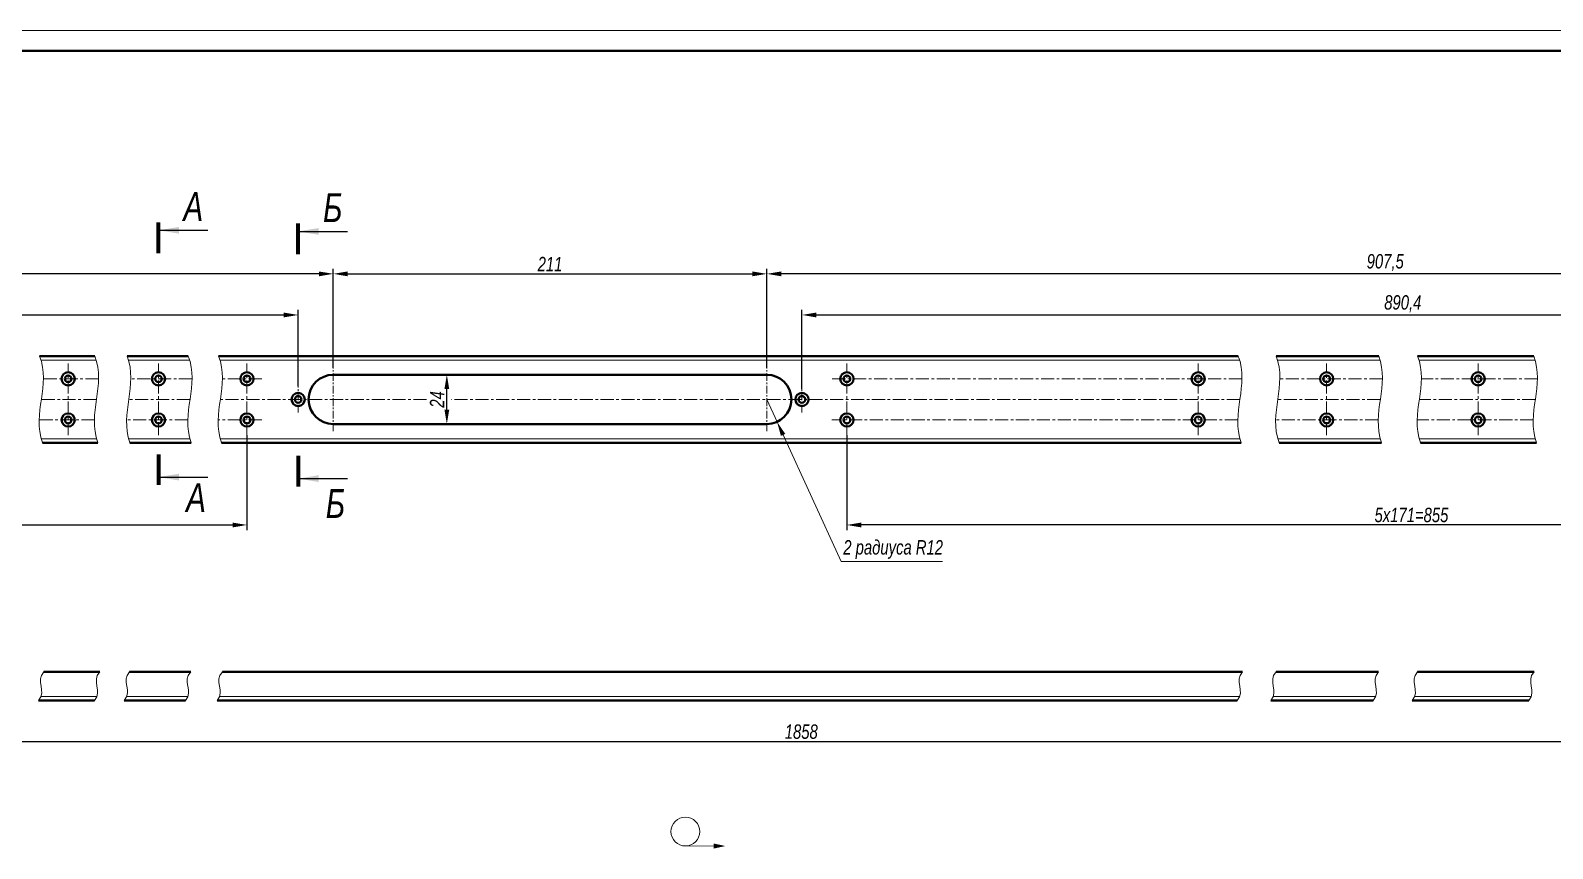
# Model space of a CAD drawing. Header units: millimetres. Extents: x 7312 to 17165, y -24193 to -22169.
# Drawn here: x 7502.2 to 7872.6, y -22367.8 to -22168.7 of the extents above; entities that cross this region are included whole.
import ezdxf

# ---------------------------------------------------------------- set-up
doc = ezdxf.new("R2010")
doc.units = ezdxf.units.MM
doc.linetypes.add('LT_08', pattern=[10.16, 6.35, -1.27, 1.27, -1.27])
for name, color, linetype, lineweight in [('Layer_01', 3, 'Continuous', 13), ('Layer_04', 6, 'Continuous', 13), ('Layer_05', 7, 'Continuous', 40), ('Layer_08', 1, 'Continuous', 15), ('Layer_09', 6, 'Continuous', 15), ('Layer_11', 6, 'Continuous', 15), ('Layer_13', 1, 'Continuous', 13), ('Layer_15', 7, 'Continuous', 40), ('Layer_20', 8, 'Continuous', 20)]:
    doc.layers.add(name, color=color, linetype=linetype, lineweight=lineweight)
doc.styles.add('Style_01', font='ARIALNI.TTF', dxfattribs={"width": 0.9, "height": 3.5})
doc.dimstyles.new('DimStyle_05', dxfattribs={"dimtxt": 3.5, "dimasz": 3.5, "dimexe": 1.25, "dimexo": 0, "dimtad": 1, "dimlfac": 2, "dimtxsty": 'Style_01', "dimcen": 0, "dimazin": 3, "dimtfac": 1, "dimtmove": 0, "dimatfit": 3})
doc.dimstyles.new('DimStyle_13', dxfattribs={"dimtxt": 3.5, "dimasz": 3.5, "dimexe": 1, "dimexo": 0, "dimtad": 1, "dimdec": 0, "dimlfac": 0.5, "dimtxsty": 'Style_01', "dimcen": 0, "dimclrd": 256, "dimclre": 256, "dimclrt": 256, "dimazin": 3, "dimtfac": 1, "dimtdec": 0, "dimtmove": 0, "dimatfit": 3, "dimlwd": 13, "dimlwe": 13})

# ---------------------------------------------------------------- blocks, each defined once
blk = doc.blocks.new('Block_159')
at = {"layer": 'Layer_04'}
blk.add_line((5783.67, -28318.53), (4892.67, -28318.53), dxfattribs=at)
at = {"layer": 'Layer_05', "linetype": 'Continuous'}
blk.add_line((5778.67, -28323.53), (4912.67, -28323.53), dxfattribs=at)
blk = doc.blocks.new('*D950')
at = {"layer": 'Defpoints', "color": 0, "ltscale": 0.5, "transparency": 16777216}
for p in [(7567.31, -22237.97), (7397.13, -22243.25), (7567.31, -22255.3)]:
    blk.add_point(p, dxfattribs=at)
at = {"layer": 'Layer_08', "color": 0, "lineweight": -2, "ltscale": 0.5, "transparency": 16777216}
for p, q in [((7397.13, -22243.25), (7397.13, -22236.72)), ((7400.63, -22237.97), (7563.81, -22237.97)), ((7567.31, -22255.3), (7567.31, -22236.72))]:
    blk.add_line(p, q, dxfattribs=at)
at = {"layer": 'Layer_08', "color": 0, "ltscale": 0.5, "transparency": 16777216}
for points in [[(7400.63, -22237.39), (7400.63, -22238.56), (7397.13, -22237.97)], [(7563.81, -22237.39), (7563.81, -22238.56), (7567.31, -22237.97)]]:
    blk.add_solid(points, dxfattribs=at)
at = {"layer": 'Layer_08', "color": 0, "ltscale": 0.5, "transparency": 16777216, "insert": (7482.22, -22235.24), "char_height": 3.5, "attachment_point": 5, "style": 'Style_01'}
blk.add_mtext('722,4', dxfattribs=at)
blk = doc.blocks.new('*D951')
at = {"layer": 'Defpoints', "color": 0, "ltscale": 0.5, "transparency": 16777216}
for p in [(7397.13, -22227.97), (7397.13, -22249.93), (7575.86, -22250.81)]:
    blk.add_point(p, dxfattribs=at)
at = {"layer": 'Layer_08', "color": 0, "lineweight": -2, "ltscale": 0.5, "transparency": 16777216}
for p, q in [((7397.13, -22249.93), (7397.13, -22226.72)), ((7572.36, -22227.97), (7400.63, -22227.97)), ((7575.86, -22250.81), (7575.86, -22226.72))]:
    blk.add_line(p, q, dxfattribs=at)
at = {"layer": 'Layer_08', "color": 0, "ltscale": 0.5, "transparency": 16777216}
for points in [[(7400.63, -22227.39), (7400.63, -22228.56), (7397.13, -22227.97)], [(7572.36, -22227.39), (7572.36, -22228.56), (7575.86, -22227.97)]]:
    blk.add_solid(points, dxfattribs=at)
at = {"layer": 'Layer_08', "color": 0, "ltscale": 0.5, "transparency": 16777216, "insert": (7486.5, -22225.24), "char_height": 3.5, "attachment_point": 5, "style": 'Style_01'}
blk.add_mtext('739,5*', dxfattribs=at)
blk = doc.blocks.new('*D947')
at = {"layer": 'Defpoints', "color": 0, "ltscale": 0.5, "transparency": 16777216}
for p in [(7982.36, -22237.97), (7982.36, -22250.43), (7689.91, -22255.95)]:
    blk.add_point(p, dxfattribs=at)
at = {"layer": 'Layer_08', "color": 0, "lineweight": -2, "ltscale": 0.5, "transparency": 16777216}
for p, q in [((7689.91, -22255.95), (7689.91, -22236.72)), ((7693.41, -22237.97), (7978.86, -22237.97)), ((7982.36, -22250.43), (7982.36, -22236.72))]:
    blk.add_line(p, q, dxfattribs=at)
at = {"layer": 'Layer_08', "color": 0, "ltscale": 0.5, "transparency": 16777216}
for points in [[(7693.41, -22237.39), (7693.41, -22238.56), (7689.91, -22237.97)], [(7978.86, -22237.39), (7978.86, -22238.56), (7982.36, -22237.97)]]:
    blk.add_solid(points, dxfattribs=at)
at = {"layer": 'Layer_08', "color": 0, "ltscale": 0.5, "transparency": 16777216, "insert": (7836.14, -22235.24), "char_height": 3.5, "attachment_point": 5, "style": 'Style_01'}
blk.add_mtext('890,4', dxfattribs=at)
blk = doc.blocks.new('*D948')
at = {"layer": 'Defpoints', "color": 0, "ltscale": 0.5, "transparency": 16777216}
for p in [(7681.36, -22227.97), (7681.36, -22250.81), (7982.36, -22250.43)]:
    blk.add_point(p, dxfattribs=at)
at = {"layer": 'Layer_08', "color": 0, "lineweight": -2, "ltscale": 0.5, "transparency": 16777216}
for p, q in [((7681.36, -22250.81), (7681.36, -22226.72)), ((7978.86, -22227.97), (7684.86, -22227.97)), ((7982.36, -22250.43), (7982.36, -22226.72))]:
    blk.add_line(p, q, dxfattribs=at)
at = {"layer": 'Layer_08', "color": 0, "ltscale": 0.5, "transparency": 16777216}
for points in [[(7684.86, -22227.39), (7684.86, -22228.56), (7681.36, -22227.97)], [(7978.86, -22227.39), (7978.86, -22228.56), (7982.36, -22227.97)]]:
    blk.add_solid(points, dxfattribs=at)
at = {"layer": 'Layer_08', "color": 0, "ltscale": 0.5, "transparency": 16777216, "insert": (7831.86, -22225.24), "char_height": 3.5, "attachment_point": 5, "style": 'Style_01'}
blk.add_mtext('907,5', dxfattribs=at)
blk = doc.blocks.new('*D949')
at = {"layer": 'Defpoints', "color": 0, "ltscale": 0.5, "transparency": 16777216}
for p in [(7681.36, -22227.97), (7575.86, -22250.81), (7681.36, -22250.81)]:
    blk.add_point(p, dxfattribs=at)
at = {"layer": 'Layer_08', "color": 0, "lineweight": -2, "ltscale": 0.5, "transparency": 16777216}
for p, q in [((7575.86, -22250.81), (7575.86, -22226.72)), ((7579.36, -22227.97), (7677.86, -22227.97)), ((7681.36, -22250.81), (7681.36, -22226.72))]:
    blk.add_line(p, q, dxfattribs=at)
at = {"layer": 'Layer_08', "color": 0, "ltscale": 0.5, "transparency": 16777216}
for points in [[(7579.36, -22227.39), (7579.36, -22228.56), (7575.86, -22227.97)], [(7677.86, -22227.39), (7677.86, -22228.56), (7681.36, -22227.97)]]:
    blk.add_solid(points, dxfattribs=at)
at = {"layer": 'Layer_08', "color": 0, "ltscale": 0.5, "transparency": 16777216, "insert": (7628.61, -22225.59), "char_height": 3.5, "attachment_point": 5, "style": 'Style_01'}
blk.add_mtext('211', dxfattribs=at)
blk = doc.blocks.new('*D952')
at = {"layer": 'Defpoints', "color": 0, "ltscale": 0.5, "transparency": 16777216}
for p in [(7600.97, -22252.52), (7603.49, -22252.52), (7600.28, -22264.52)]:
    blk.add_point(p, dxfattribs=at)
at = {"layer": 'Layer_08', "color": 0, "lineweight": -2, "ltscale": 0.5, "transparency": 16777216}
for p, q in [((7600.97, -22252.52), (7604.74, -22252.52)), ((7603.49, -22261.02), (7603.49, -22256.02)), ((7600.28, -22264.52), (7604.74, -22264.52))]:
    blk.add_line(p, q, dxfattribs=at)
at = {"layer": 'Layer_08', "color": 0, "ltscale": 0.5, "transparency": 16777216}
for points in [[(7602.91, -22256.02), (7604.08, -22256.02), (7603.49, -22252.52)], [(7602.91, -22261.02), (7604.08, -22261.02), (7603.49, -22264.52)]]:
    blk.add_solid(points, dxfattribs=at)
at = {"layer": 'Layer_08', "color": 0, "ltscale": 0.5, "transparency": 16777216, "insert": (7601.11, -22258.52), "char_height": 3.5, "attachment_point": 5, "rotation": 90, "style": 'Style_01'}
blk.add_mtext('24', dxfattribs=at)
blk = doc.blocks.new('*D941')
at = {"layer": 'Defpoints', "color": 0, "ltscale": 0.5, "transparency": 16777216}
for p in [(7681.36, -22258.52), (7683.86, -22263.98)]:
    blk.add_point(p, dxfattribs=at)
at = {"layer": 'Layer_08', "linetype": 'Continuous', "lineweight": 13, "ltscale": 0.5, "transparency": 16777216}
for p, q in [((7681.36, -22258.52), (7683.86, -22263.98)), ((7699.45, -22297.96), (7685.32, -22267.16)), ((7724.15, -22297.96), (7699.45, -22297.96))]:
    blk.add_line(p, q, dxfattribs=at)
at = {"layer": 'Layer_08', "ltscale": 0.5, "transparency": 16777216}
blk.add_solid([(7685.85, -22266.92), (7684.79, -22267.4), (7683.86, -22263.98)], dxfattribs=at)
at = {"layer": 'Layer_08', "ltscale": 0.5, "transparency": 16777216, "insert": (7712.11, -22295.04), "char_height": 3.5, "attachment_point": 5, "style": 'Style_01'}
blk.add_mtext('2 радиуса R12', dxfattribs=at)
blk = doc.blocks.new('*D958')
at = {"layer": 'Defpoints', "color": 0, "ltscale": 0.5, "transparency": 16777216}
for p in [(7700.86, -22267.25), (7975.61, -22267.25), (7700.86, -22289.07)]:
    blk.add_point(p, dxfattribs=at)
at = {"layer": 'Layer_08', "color": 0, "lineweight": -2, "ltscale": 0.5, "transparency": 16777216}
for p, q in [((7700.86, -22267.25), (7700.86, -22290.32)), ((7975.61, -22267.25), (7975.61, -22290.32)), ((7972.11, -22289.07), (7704.36, -22289.07))]:
    blk.add_line(p, q, dxfattribs=at)
at = {"layer": 'Layer_08', "color": 0, "ltscale": 0.5, "transparency": 16777216}
for points in [[(7704.36, -22288.49), (7704.36, -22289.66), (7700.86, -22289.07)], [(7972.11, -22288.49), (7972.11, -22289.66), (7975.61, -22289.07)]]:
    blk.add_solid(points, dxfattribs=at)
at = {"layer": 'Layer_08', "color": 0, "ltscale": 0.5, "transparency": 16777216, "insert": (7838.24, -22286.66), "char_height": 3.5, "attachment_point": 5, "style": 'Style_01'}
blk.add_mtext('5x171=855', dxfattribs=at)
blk = doc.blocks.new('*D959')
at = {"layer": 'Defpoints', "color": 0, "ltscale": 0.5, "transparency": 16777216}
for p in [(7397.13, -22331.79), (7982.36, -22331.79), (7982.36, -22341.79)]:
    blk.add_point(p, dxfattribs=at)
at = {"layer": 'Layer_08', "color": 0, "lineweight": -2, "ltscale": 0.5, "transparency": 16777216}
for p, q in [((7397.13, -22331.79), (7397.13, -22343.04)), ((7982.36, -22331.79), (7982.36, -22343.04)), ((7400.63, -22341.79), (7978.86, -22341.79))]:
    blk.add_line(p, q, dxfattribs=at)
at = {"layer": 'Layer_08', "color": 0, "ltscale": 0.5, "transparency": 16777216}
for points in [[(7400.63, -22341.21), (7400.63, -22342.37), (7397.13, -22341.79)], [(7978.86, -22341.21), (7978.86, -22342.37), (7982.36, -22341.79)]]:
    blk.add_solid(points, dxfattribs=at)
at = {"layer": 'Layer_08', "color": 0, "ltscale": 0.5, "transparency": 16777216, "insert": (7689.75, -22339.38), "char_height": 3.5, "attachment_point": 5, "style": 'Style_01'}
blk.add_mtext('1858', dxfattribs=at)
blk = doc.blocks.new('*D962')
at = {"layer": 'Defpoints', "color": 0, "ltscale": 0.5, "transparency": 16777216}
for p in [(7403.88, -22267.25), (7554.86, -22267.25), (7554.86, -22289.07)]:
    blk.add_point(p, dxfattribs=at)
at = {"layer": 'Layer_08', "color": 0, "lineweight": -2, "ltscale": 0.5, "transparency": 16777216}
for p, q in [((7403.88, -22267.25), (7403.88, -22290.32)), ((7554.86, -22267.25), (7554.86, -22290.32)), ((7407.38, -22289.07), (7551.36, -22289.07))]:
    blk.add_line(p, q, dxfattribs=at)
at = {"layer": 'Layer_08', "color": 0, "ltscale": 0.5, "transparency": 16777216}
for points in [[(7407.38, -22288.49), (7407.38, -22289.66), (7403.88, -22289.07)], [(7551.36, -22288.49), (7551.36, -22289.66), (7554.86, -22289.07)]]:
    blk.add_solid(points, dxfattribs=at)
at = {"layer": 'Layer_08', "color": 0, "ltscale": 0.5, "transparency": 16777216, "insert": (7479.37, -22286.66), "char_height": 3.5, "attachment_point": 5, "style": 'Style_01'}
blk.add_mtext('4x171=684', dxfattribs=at)

msp = doc.modelspace()

# ---------------------------------------------------------------- linework, layer by layer
at = {"layer": 'Layer_01'}
msp.add_line((7661.5472, -22367.1785), (7668.4509, -22367.1861), dxfattribs=at)
msp.add_circle((7661.5472, -22363.6734), 3.5051, dxfattribs=at)
msp.add_solid([(7668.4512, -22367.8015), (7671.2721, -22367.19), (7668.4506, -22366.5707)], dxfattribs=at)
at = {"layer": 'Layer_09', "linetype": 'LT_08', "ltscale": 0.5}
for p, q in [((7511.3455, -22267.2526), (7511.3455, -22249.7533)), ((7533.3273, -22267.2526), (7533.3273, -22249.7533)), ((7554.8575, -22267.2526), (7554.8575, -22249.7533)), ((7700.8575, -22267.2526), (7700.8575, -22249.7533)), ((7786.3575, -22267.2526), (7786.3575, -22249.7533)), ((7817.6065, -22267.2526), (7817.6065, -22249.7533)), ((7854.4758, -22267.2526), (7854.4758, -22249.7533)), ((7518.7433, -22253.5237), (7505.3007, -22253.5237)), ((7541.4854, -22253.5237), (7526.5835, -22253.5237)), ((7558.4298, -22253.5237), (7548.8739, -22253.5237)), ((7796.992, -22253.5237), (7697.225, -22253.5237)), ((7831.1743, -22253.5237), (7806.2111, -22253.5237)), ((7868.8926, -22253.5237), (7840.6604, -22253.5237)), ((7518.2438, -22258.5237), (7504.8011, -22258.5237)), ((7540.9859, -22258.5237), (7526.0839, -22258.5237)), ((7598.5449, -22258.5237), (7548.3744, -22258.5237)), ((7796.4925, -22258.5237), (7604.6132, -22258.5237)), ((7830.6747, -22258.5237), (7805.7116, -22258.5237)), ((7868.3931, -22258.5237), (7840.1609, -22258.5237)), ((7517.7291, -22263.5237), (7504.2865, -22263.5237)), ((7540.4712, -22263.5237), (7525.5693, -22263.5237)), ((7558.4298, -22263.5237), (7547.8598, -22263.5237)), ((7795.9778, -22263.5237), (7697.225, -22263.5237)), ((7830.1601, -22263.5237), (7805.1969, -22263.5237)), ((7867.8785, -22263.5237), (7839.6462, -22263.5237))]:
    msp.add_line(p, q, dxfattribs=at)
at = {"layer": 'Layer_09', "linetype": 'LT_08', "ltscale": 0.3}
for p, q in [((7575.8575, -22266.2278), (7575.8575, -22250.8107)), ((7681.3575, -22266.2278), (7681.3575, -22250.8107)), ((7567.3075, -22261.743), (7567.3075, -22255.3045)), ((7689.9075, -22261.743), (7689.9075, -22255.3045))]:
    msp.add_line(p, q, dxfattribs=at)
at = {"layer": 'Layer_09', "ltscale": 0.5}
for points in [[(7504.3908, -22247.9737), (7507.1545, -22255.2228), (7502.5074, -22261.6703), (7505.0988, -22269.0737)], [(7517.8335, -22247.9737), (7520.5972, -22255.2228), (7515.95, -22261.6703), (7518.5415, -22269.0737)], [(7525.6736, -22247.9737), (7528.4373, -22255.2228), (7523.7902, -22261.6703), (7526.3816, -22269.0737)], [(7540.5756, -22247.9737), (7543.3393, -22255.2228), (7538.6921, -22261.6703), (7541.2836, -22269.0737)], [(7547.9641, -22247.9737), (7550.7278, -22255.2228), (7546.0806, -22261.6703), (7548.6721, -22269.0737)], [(7796.0821, -22247.9737), (7798.8459, -22255.2228), (7794.1987, -22261.6703), (7796.7902, -22269.0737)], [(7805.3013, -22247.9737), (7808.065, -22255.2228), (7803.4178, -22261.6703), (7806.0093, -22269.0737)], [(7830.2644, -22247.9737), (7833.0281, -22255.2228), (7828.381, -22261.6703), (7830.9724, -22269.0737)], [(7839.7506, -22247.9737), (7842.5143, -22255.2228), (7837.8671, -22261.6703), (7840.4586, -22269.0737)], [(7867.9828, -22247.9737), (7870.7465, -22255.2228), (7866.0993, -22261.6703), (7868.6908, -22269.0737)], [(7505.4385, -22324.7889), (7503.2389, -22327.112), (7506.2283, -22329.4229), (7504.1465, -22331.7889)], [(7519.0345, -22324.7889), (7516.8349, -22327.112), (7519.8242, -22329.4229), (7517.7424, -22331.7889)], [(7526.2868, -22324.7889), (7524.0873, -22327.112), (7527.0766, -22329.4229), (7524.9948, -22331.7889)], [(7541.1592, -22324.7889), (7538.9596, -22327.112), (7541.949, -22329.4229), (7539.8672, -22331.7889)], [(7548.8641, -22324.789), (7546.6645, -22327.1122), (7549.6538, -22329.423), (7547.5721, -22331.789)], [(7797.1429, -22324.789), (7794.9433, -22327.1122), (7797.9326, -22329.423), (7795.8508, -22331.789)], [(7805.308, -22324.789), (7803.1084, -22327.1122), (7806.0977, -22329.423), (7804.0159, -22331.789)], [(7830.2272, -22324.789), (7828.0276, -22327.1122), (7831.0169, -22329.423), (7828.9351, -22331.789)], [(7839.722, -22324.789), (7837.5225, -22327.1122), (7840.5118, -22329.423), (7838.43, -22331.789)], [(7868.0939, -22324.789), (7865.8943, -22327.1122), (7868.8837, -22329.423), (7866.8019, -22331.789)]]:
    msp.add_open_spline(points, degree=3, dxfattribs=at)
at = {"layer": 'Layer_11', "lineweight": 0}
for p, q in [((7518.1706, -22248.9737), (7504.7279, -22248.9737)), ((7540.9127, -22248.9737), (7526.0107, -22248.9737)), ((7796.4193, -22248.9737), (7548.3012, -22248.9737)), ((7830.6015, -22248.9737), (7805.6384, -22248.9737)), ((7868.3199, -22248.9737), (7840.0877, -22248.9737)), ((7504.79, -22268.0737), (7518.2326, -22268.0737)), ((7526.0728, -22268.0737), (7540.9747, -22268.0737)), ((7548.3632, -22268.0737), (7796.4813, -22268.0737)), ((7805.7004, -22268.0737), (7830.6636, -22268.0737)), ((7840.1497, -22268.0737), (7868.3819, -22268.0737)), ((7504.7542, -22330.7889), (7518.3502, -22330.7889)), ((7525.6025, -22330.7889), (7540.4749, -22330.7889)), ((7548.1798, -22330.789), (7796.4586, -22330.789)), ((7804.6236, -22330.789), (7829.5428, -22330.789)), ((7839.0377, -22330.789), (7867.4096, -22330.789))]:
    msp.add_line(p, q, dxfattribs=at)
at = {"layer": 'Layer_15', "linetype": 'Continuous'}
for p, q in [((7504.3908, -22247.9737), (7517.8335, -22247.9737)), ((7525.6736, -22247.9737), (7540.5756, -22247.9737)), ((7547.9641, -22247.9737), (7796.0821, -22247.9737)), ((7805.3013, -22247.9737), (7830.2644, -22247.9737)), ((7839.7506, -22247.9737), (7867.9828, -22247.9737)), ((7681.3575, -22252.5237), (7575.8575, -22252.5237)), ((7575.8575, -22264.5237), (7681.3575, -22264.5237)), ((7518.5415, -22269.0737), (7505.0988, -22269.0737)), ((7541.2836, -22269.0737), (7526.3816, -22269.0737)), ((7796.7902, -22269.0737), (7548.6721, -22269.0737)), ((7830.9724, -22269.0737), (7806.0093, -22269.0737)), ((7868.6908, -22269.0737), (7840.4586, -22269.0737)), ((7505.4385, -22324.7889), (7519.0345, -22324.7889)), ((7526.2868, -22324.7889), (7541.1592, -22324.7889)), ((7548.8641, -22324.789), (7797.1429, -22324.789)), ((7805.308, -22324.789), (7830.2272, -22324.789)), ((7839.722, -22324.789), (7868.0939, -22324.789)), ((7517.7424, -22331.7889), (7504.1465, -22331.7889)), ((7539.8672, -22331.7889), (7524.9948, -22331.7889)), ((7795.8508, -22331.789), (7547.5721, -22331.789)), ((7828.9351, -22331.789), (7804.0159, -22331.789)), ((7866.8019, -22331.789), (7838.43, -22331.789))]:
    msp.add_line(p, q, dxfattribs=at)
for centre, radius in [((7511.3455, -22253.5237), 1.6044), ((7511.3455, -22253.5237), 0.825), ((7533.3273, -22253.5237), 1.6044), ((7533.3273, -22253.5237), 0.825), ((7554.8575, -22253.5237), 1.6044), ((7554.8575, -22253.5237), 0.825), ((7700.8575, -22253.5237), 1.6044), ((7700.8575, -22253.5237), 0.825), ((7786.3575, -22253.5237), 1.6044), ((7786.3575, -22253.5237), 0.825), ((7817.6065, -22253.5237), 1.6044), ((7817.6065, -22253.5237), 0.825), ((7854.4758, -22253.5237), 1.6044), ((7854.4758, -22253.5237), 0.825), ((7567.3075, -22258.5237), 1.6044), ((7567.3075, -22258.5237), 0.825), ((7689.9075, -22258.5237), 1.6044), ((7689.9075, -22258.5237), 0.825), ((7511.3455, -22263.5237), 1.6044), ((7533.3273, -22263.5237), 1.6044), ((7554.8575, -22263.5237), 1.6044), ((7700.8575, -22263.5237), 1.6044), ((7786.3575, -22263.5237), 1.6044), ((7817.6065, -22263.5237), 1.6044), ((7854.4758, -22263.5237), 1.6044), ((7511.3455, -22263.5237), 0.825), ((7533.3273, -22263.5237), 0.825), ((7554.8575, -22263.5237), 0.825), ((7700.8575, -22263.5237), 0.825), ((7786.3575, -22263.5237), 0.825), ((7817.6065, -22263.5237), 0.825), ((7854.4758, -22263.5237), 0.825)]:
    msp.add_circle(centre, radius, dxfattribs=at)
for centre, start, end in [((7575.8575, -22258.5237), 90, 270), ((7681.3575, -22258.5237), 270, 90)]:
    msp.add_arc(centre, 6, start, end, dxfattribs=at)
at = {"layer": 'Layer_20', "lineweight": 70}
for p, q in [((7533.3273, -22222.9122), (7533.3273, -22215.4728)), ((7567.3075, -22223.1857), (7567.3075, -22215.7463)), ((7533.3273, -22271.8887), (7533.3273, -22279.3281)), ((7567.3075, -22272.2529), (7567.3075, -22279.6923))]:
    msp.add_line(p, q, dxfattribs=at)

# ---------------------------------------------------------------- block references
at = {"layer": 'Layer_13'}
msp.add_blockref('Block_159', (2418.8785, 6149.7829), dxfattribs=at)

# ---------------------------------------------------------------- texts
at = {"layer": 'Layer_01', "style": 'Style_01', "width": 0.9}
for s, p in [('А', (7539.3878, -22215.0905)), ('Б', (7573.368, -22215.364)), ('А', (7540.0492, -22285.9095)), ('Б', (7574.0294, -22287.3578))]:
    msp.add_text(s, height=7, dxfattribs=at).set_placement(p)

# ---------------------------------------------------------------- dimensions: what is measured, and where the dimension line sits
at = {"layer": 'Layer_08', "ltscale": 0.5}
for base, p1, p2, text, picture, middle in [((7397.1327, -22227.9737), (7575.8575, -22250.8107), (7397.1327, -22249.9271), '739,5*', '*D951', (7486.4951, -22227.9737)), ((7681.3575, -22227.9737), (7982.3631, -22250.4298), (7681.3575, -22250.8107), '907,5', '*D948', (7831.8603, -22227.9737)), ((7567.3075, -22237.9737), (7397.1327, -22243.2509), (7567.3075, -22255.3045), '722,4', '*D950', (7482.2201, -22237.9737)), ((7982.3631, -22237.9737), (7689.9075, -22255.954), (7982.3631, -22250.4298), '890,4', '*D947', (7836.1353, -22237.9737)), ((7554.8575, -22289.0737), (7403.8827, -22267.2526), (7554.8575, -22267.2526), '4x171=684', '*D962', (7479.3701, -22289.0737)), ((7700.8575, -22289.0737), (7975.6131, -22267.2526), (7700.8575, -22267.2526), '5x171=855', '*D958', (7838.2353, -22289.0737))]:
    dim = msp.add_linear_dim(base=base, p1=p1, p2=p2, text=text, dimstyle='DimStyle_05', dxfattribs=at)
    dim.commit()
    dim.dimension.update_dxf_attribs({"geometry": picture, "text_midpoint": middle, "dimtype": 160})
dim = msp.add_linear_dim(base=(7681.3575, -22227.9737), p1=(7575.8575, -22250.8107), p2=(7681.3575, -22250.8107), dimstyle='DimStyle_05', dxfattribs=at)
dim.commit()
dim.dimension.update_dxf_attribs({"geometry": '*D949', "text_midpoint": (7628.6075, -22225.5916)})
dim = msp.add_linear_dim(base=(7603.4946, -22252.5237), p1=(7600.2809, -22264.5237), p2=(7600.9672, -22252.5237), angle=90, dimstyle='DimStyle_05', dxfattribs=at)
dim.commit()
dim.dimension.update_dxf_attribs({"geometry": '*D952', "text_midpoint": (7601.1124, -22258.5237)})
dim = msp.add_radius_dim(center=(7681.3575, -22258.5237), mpoint=(7683.8594, -22263.9772), text='2 радиуса R12', dimstyle='DimStyle_13', dxfattribs=at)
dim.commit()
dim.dimension.update_dxf_attribs({"geometry": '*D941', "text_midpoint": (7712.1094, -22297.9581), "dimtype": 164})
dim = msp.add_linear_dim(base=(7982.3631, -22341.7889), p1=(7397.1327, -22331.7889), p2=(7982.3631, -22331.789), text='1858', dimstyle='DimStyle_05', dxfattribs=at)
dim.commit()
dim.dimension.update_dxf_attribs({"geometry": '*D959', "text_midpoint": (7689.7479, -22339.3769)})

# ---------------------------------------------------------------- leaders
at = {"layer": 'Layer_20'}
for points in [[(7533.3273, -22217.3731), (7545.3273, -22217.3731)], [(7567.3075, -22217.6465), (7579.3075, -22217.6465)], [(7533.3273, -22277.4279), (7545.3273, -22277.4279)], [(7567.3075, -22277.792), (7579.3075, -22277.792)]]:
    msp.add_leader(points, dimstyle='DimStyle_05', override={"dimasz": 5, "dimclrd": 6}, dxfattribs=at)

doc.saveas('drawing.dxf')
